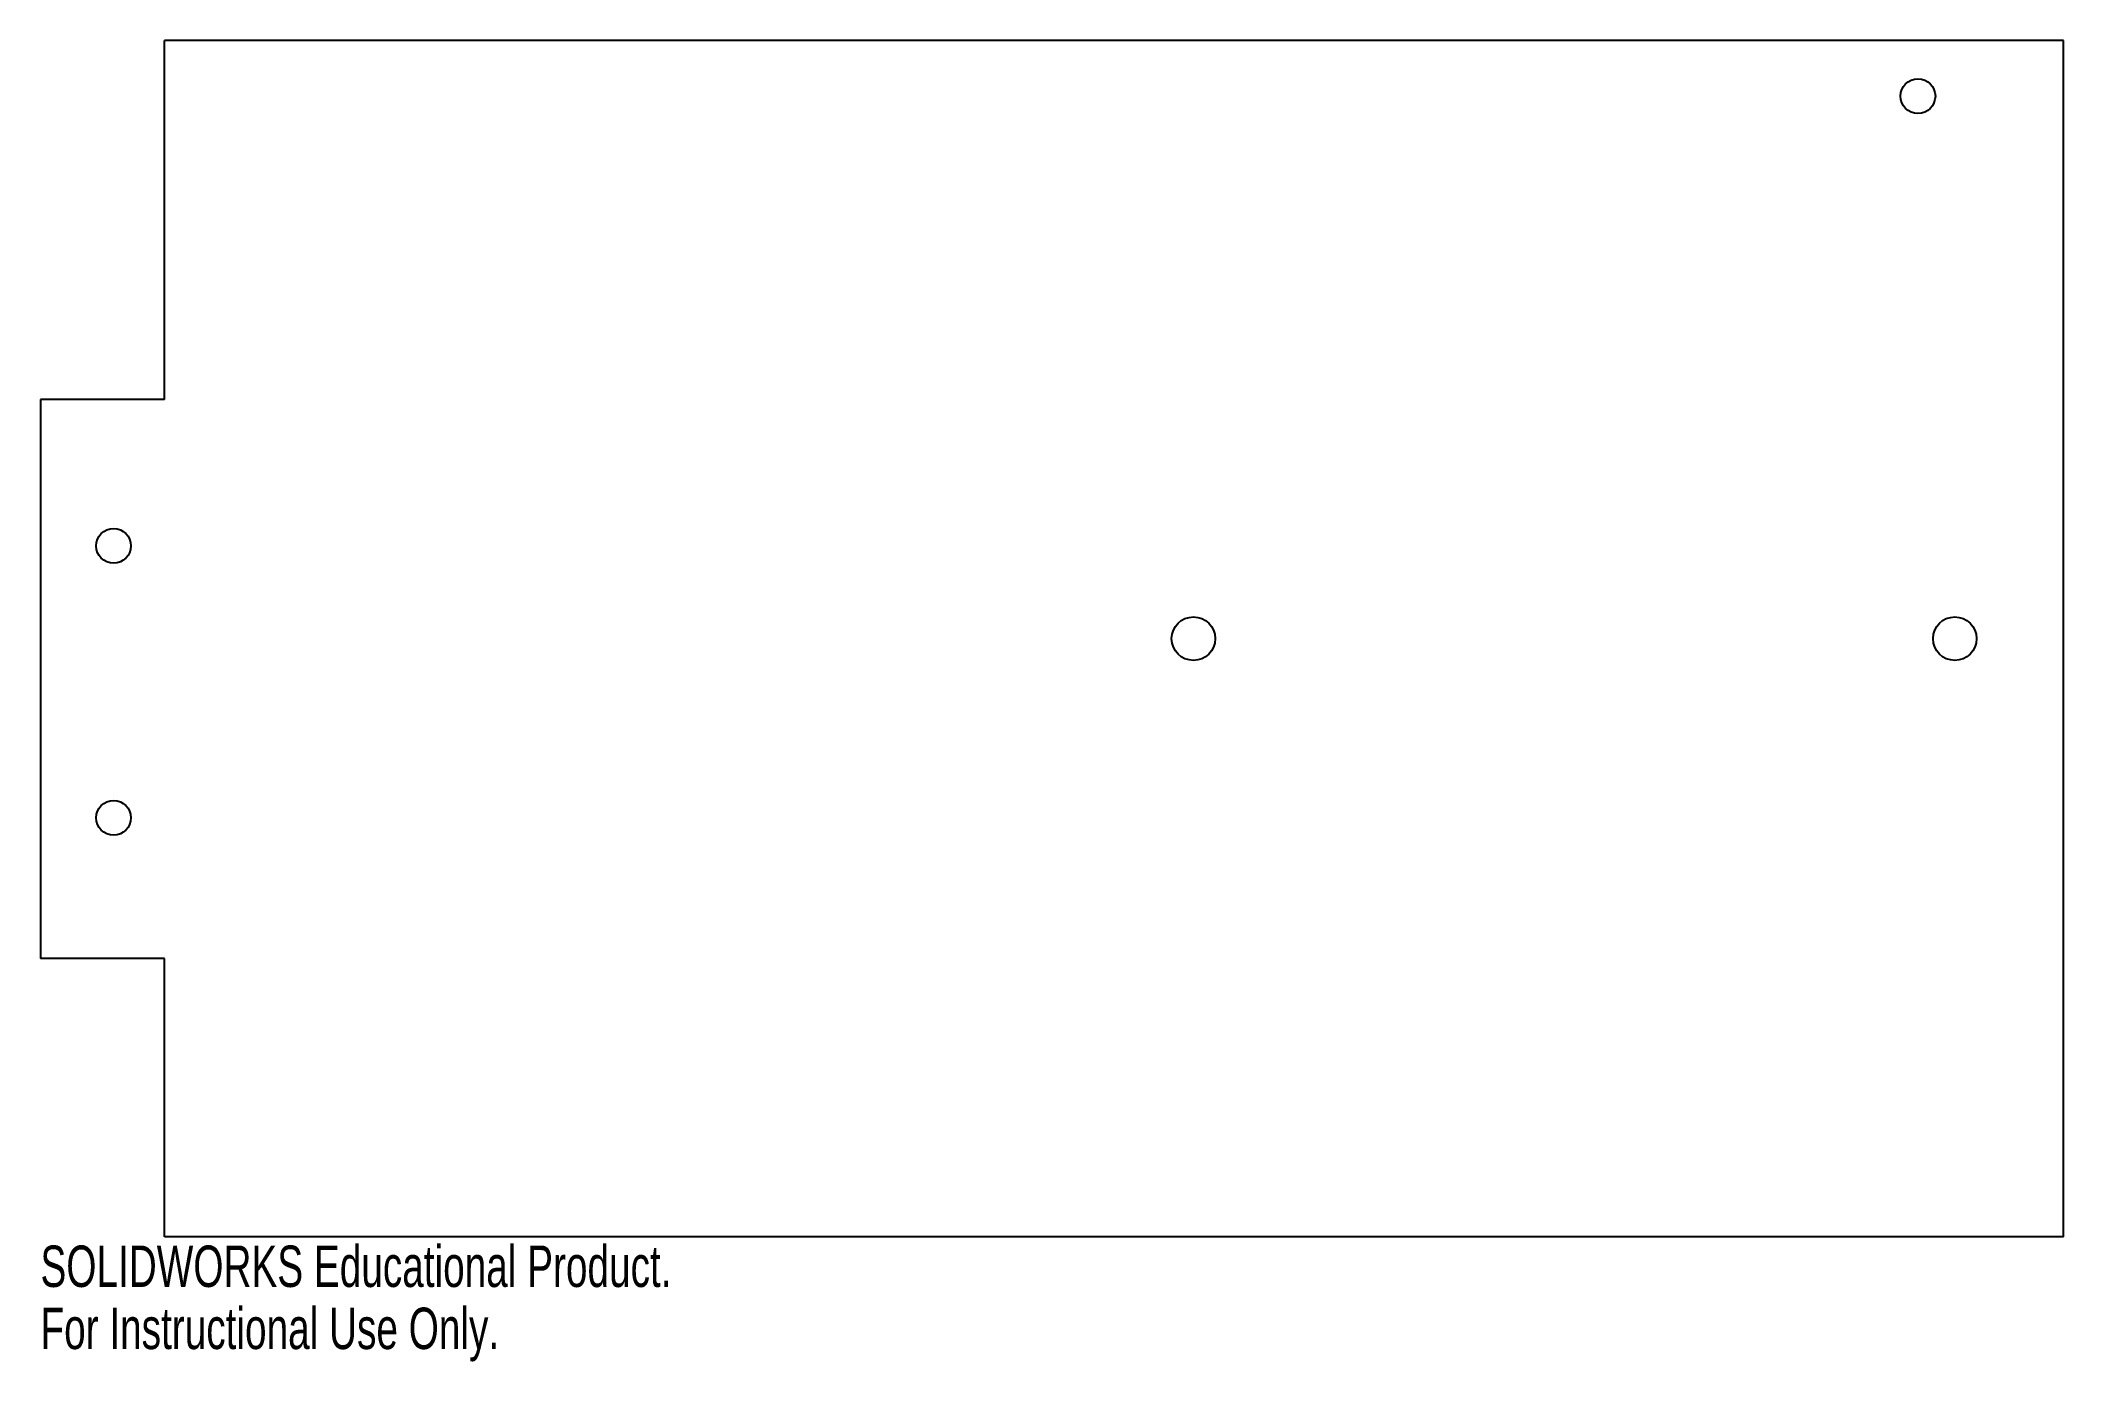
# Model space of a CAD drawing. Header units: inches. Extents: x -9.3 to 0, y -0.57 to 5.5.
import ezdxf

# ---------------------------------------------------------------- set-up
doc = ezdxf.new("R2010")
doc.units = ezdxf.units.IN
doc.header["$MEASUREMENT"] = 0
doc.styles.add('SLDTEXTSTYLE0', font='TXT', dxfattribs={"width": 0.7})

msp = doc.modelspace()

# ---------------------------------------------------------------- linework, layer by layer
at = {"color": 7, "linetype": 'Continuous', "lineweight": 25}
for p, q in [((-8.73, 3.85), (-8.73, 5.5)), ((0, 5.5), (-8.73, 5.5)), ((0, 0), (0, 5.5)), ((-9.3, 3.85), (-9.3, 1.28)), ((-8.73, 3.85), (-9.3, 3.85)), ((-8.73, 1.28), (-9.3, 1.28)), ((-8.73, 0), (-8.73, 1.28)), ((0, 0), (-8.73, 0))]:
    msp.add_line(p, q, dxfattribs=at)
for centre, radius in [((-0.6693, 5.2441), 0.08), ((-8.9638, 3.1764), 0.08), ((-4, 2.75), 0.1), ((-0.5, 2.75), 0.1), ((-8.9638, 1.9264), 0.08)]:
    msp.add_circle(centre, radius, dxfattribs=at)

# ---------------------------------------------------------------- texts
at = {"color": 7, "linetype": 'Continuous', "char_height": 0.1903, "attachment_point": 1, "style": 'SLDTEXTSTYLE0'}
for s, insert in [('SOLIDWORKS Educational Product.', (-9.3, -0.0401)), ('For Instructional Use Only.', (-9.3, -0.3256))]:
    msp.add_mtext(s, dxfattribs=dict(at, insert=insert))

doc.saveas('drawing.dxf')
